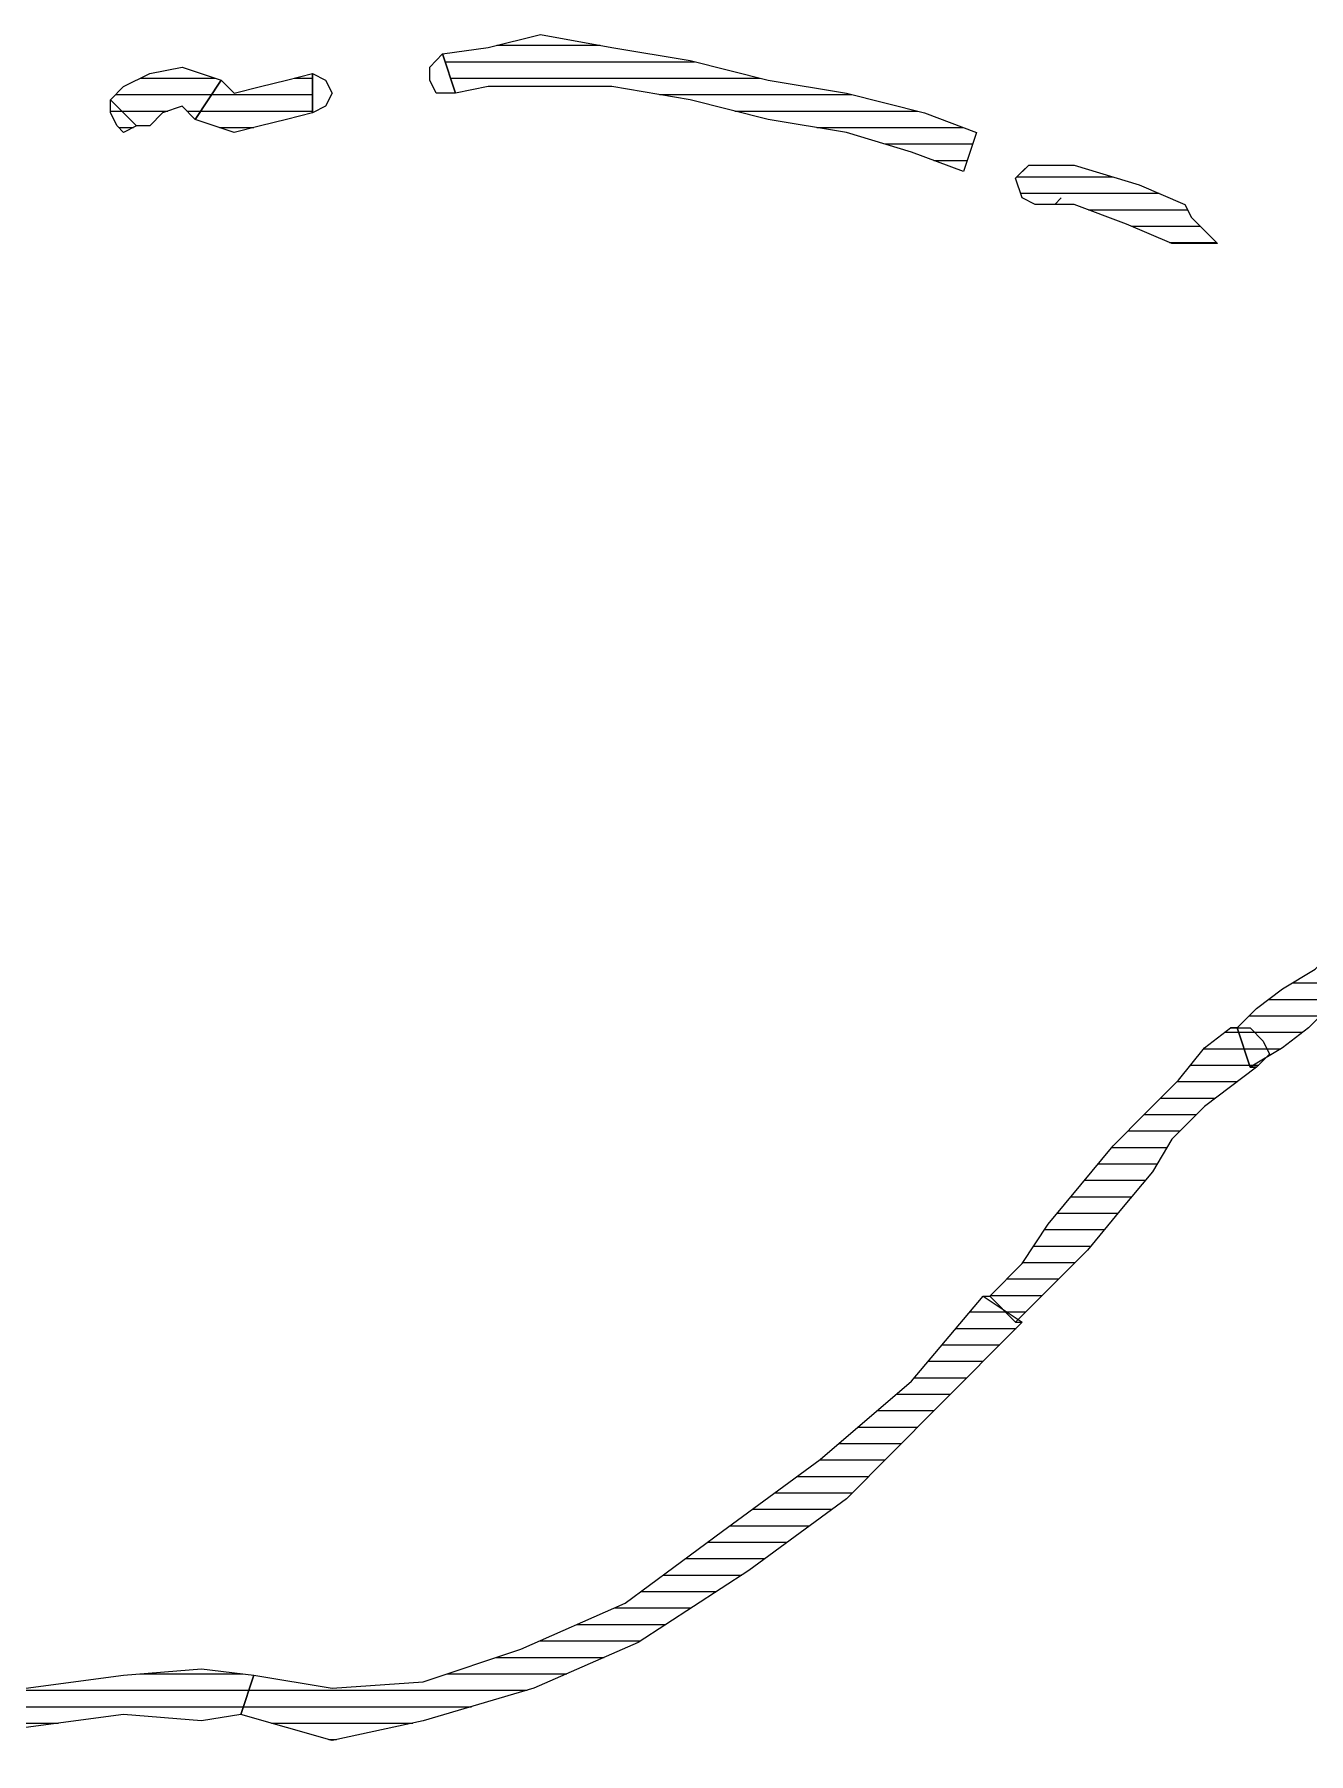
# Model space of a CAD drawing. Extents: x -29316 to 80307, y 54266 to 73016.
# Drawn here: x 21671.39 to 21681.08, y 55416.99 to 55430.05 of the extents above; entities that cross this region are included whole.
import ezdxf

# ---------------------------------------------------------------- set-up
doc = ezdxf.new("R2010")
doc.units = 0
doc.layers.add('İnsan', color=50, linetype='Continuous')
doc.layers.add('Tezgah', color=7, linetype='Continuous', lineweight=9)
pattern_1 = [(360, (-5108.51305, -673.59423), (1e-16, 0.125), [25])]

# ---------------------------------------------------------------- blocks, each defined once
blk = doc.blocks.new('InsanKadın')
at = {"layer": 'İnsan'}
h = blk.add_hatch(dxfattribs=at)
h.set_pattern_fill('DC_LINES', scale=0.1, style=0)
h.set_pattern_definition(pattern_1)
edge = h.paths.add_edge_path(flags=0)
edge.add_line((48.22, 52.867), (48.269, 52.867))
edge.add_line((48.269, 52.867), (48.764, 52.867))
edge.add_line((48.764, 52.867), (49.457, 52.867))
edge.add_line((49.457, 52.867), (50.347, 52.917))
edge.add_line((50.347, 52.917), (51.288, 52.817))
edge.add_line((51.288, 52.817), (52.177, 52.768))
edge.add_line((52.177, 52.768), (52.92, 52.668))
edge.add_line((52.92, 52.668), (53.513, 52.619))
edge.add_line((53.513, 52.619), (53.91, 52.668))
edge.add_line((53.91, 52.668), (53.81, 52.966))
edge.add_line((53.81, 52.966), (53.513, 53.016))
edge.add_line((53.513, 53.016), (52.92, 52.966))
edge.add_line((52.92, 52.966), (52.177, 53.066))
edge.add_line((52.177, 53.066), (51.288, 53.115))
edge.add_line((51.288, 53.115), (50.347, 53.215))
edge.add_line((50.347, 53.215), (49.457, 53.264))
edge.add_line((49.457, 53.264), (48.764, 53.264))
edge.add_line((48.764, 53.264), (48.171, 53.165))
edge.add_line((48.171, 53.165), (48.22, 53.165))
h = blk.add_hatch(dxfattribs=at)
h.set_pattern_fill('DC_LINES', scale=0.1, style=0)
h.set_pattern_definition(pattern_1)
edge = h.paths.add_edge_path(flags=0)
edge.add_line((53.81, 52.966), (53.513, 53.016))
edge.add_line((53.513, 53.016), (52.92, 52.966))
edge.add_line((52.92, 52.966), (52.177, 53.066))
edge.add_line((52.177, 53.066), (51.288, 53.115))
edge.add_line((51.288, 53.115), (50.347, 53.215))
edge.add_line((50.347, 53.215), (49.457, 53.264))
edge.add_line((49.457, 53.264), (48.764, 53.264))
edge.add_line((48.764, 53.264), (48.171, 53.165))
edge.add_line((48.171, 53.165), (48.269, 52.867))
edge.add_line((48.269, 52.867), (48.764, 52.867))
edge.add_line((48.764, 52.867), (49.457, 52.867))
edge.add_line((49.457, 52.867), (50.347, 52.917))
edge.add_line((50.347, 52.917), (51.288, 52.817))
edge.add_line((51.288, 52.817), (52.177, 52.768))
edge.add_line((52.177, 52.768), (52.92, 52.668))
edge.add_line((52.92, 52.668), (53.513, 52.619))
edge.add_line((53.513, 52.619), (53.91, 52.668))
h = blk.add_hatch(dxfattribs=at)
h.set_pattern_fill('DC_LINES', scale=0.1, style=0)
h.set_pattern_definition(pattern_1)
edge = h.paths.add_edge_path(flags=0)
edge.add_line((53.91, 52.668), (54.504, 52.768))
edge.add_line((54.504, 52.768), (55.196, 52.718))
edge.add_line((55.196, 52.718), (55.938, 52.47))
edge.add_line((55.938, 52.47), (56.73, 52.122))
edge.add_line((56.73, 52.122), (57.471, 51.575))
edge.add_line((57.471, 51.575), (58.214, 51.029))
edge.add_line((58.214, 51.029), (58.907, 50.433))
edge.add_line((58.907, 50.433), (59.451, 49.787))
edge.add_line((59.451, 49.787), (59.748, 49.986))
edge.add_line((59.748, 49.986), (59.104, 50.632))
edge.add_line((59.104, 50.632), (58.412, 51.327))
edge.add_line((58.412, 51.327), (57.67, 51.873))
edge.add_line((57.67, 51.873), (56.829, 52.42))
edge.add_line((56.829, 52.42), (56.037, 52.768))
edge.add_line((56.037, 52.768), (55.196, 53.016))
edge.add_line((55.196, 53.016), (54.504, 53.165))
edge.add_line((54.504, 53.165), (53.81, 52.966))
h = blk.add_hatch(dxfattribs=at)
h.set_pattern_fill('DC_LINES', scale=0.1, style=0)
h.set_pattern_definition(pattern_1)
edge = h.paths.add_edge_path(flags=0)
edge.add_line((59.698, 49.986), (59.748, 49.986))
edge.add_line((59.748, 49.986), (59.104, 50.632))
edge.add_line((59.104, 50.632), (58.412, 51.327))
edge.add_line((58.412, 51.327), (57.67, 51.873))
edge.add_line((57.67, 51.873), (56.829, 52.42))
edge.add_line((56.829, 52.42), (56.037, 52.768))
edge.add_line((56.037, 52.768), (55.196, 53.016))
edge.add_line((55.196, 53.016), (54.504, 53.165))
edge.add_line((54.504, 53.165), (53.81, 52.966))
edge.add_line((53.81, 52.966), (53.91, 52.668))
edge.add_line((53.91, 52.668), (54.504, 52.768))
edge.add_line((54.504, 52.768), (55.196, 52.718))
edge.add_line((55.196, 52.718), (55.938, 52.47))
edge.add_line((55.938, 52.47), (56.73, 52.122))
edge.add_line((56.73, 52.122), (57.471, 51.575))
edge.add_line((57.471, 51.575), (58.214, 51.029))
edge.add_line((58.214, 51.029), (58.907, 50.433))
edge.add_line((58.907, 50.433), (59.451, 49.787))
edge.add_line((59.451, 49.787), (59.501, 49.787))
h = blk.add_hatch(dxfattribs=at)
h.set_pattern_fill('DC_LINES', scale=0.1, style=0)
h.set_pattern_definition(pattern_1)
edge = h.paths.add_edge_path(flags=0)
edge.add_line((61.479, 48.049), (61.529, 48.049))
edge.add_line((61.529, 48.049), (61.331, 48.198))
edge.add_line((61.331, 48.198), (61.132, 48.347))
edge.add_line((61.132, 48.347), (60.885, 48.595))
edge.add_line((60.885, 48.595), (60.737, 48.843))
edge.add_line((60.737, 48.843), (60.49, 49.141))
edge.add_line((60.49, 49.141), (60.243, 49.439))
edge.add_line((60.243, 49.439), (59.946, 49.737))
edge.add_line((59.946, 49.737), (59.698, 49.986))
edge.add_line((59.698, 49.986), (59.501, 49.787))
edge.add_line((59.501, 49.787), (59.748, 49.539))
edge.add_line((59.748, 49.539), (59.946, 49.241))
edge.add_line((59.946, 49.241), (60.193, 48.943))
edge.add_line((60.193, 48.943), (60.44, 48.645))
edge.add_line((60.44, 48.645), (60.687, 48.396))
edge.add_line((60.687, 48.396), (60.935, 48.148))
edge.add_line((60.935, 48.148), (61.132, 47.9))
edge.add_line((61.132, 47.9), (61.331, 47.75))
edge.add_line((61.331, 47.75), (61.381, 47.75))
h = blk.add_hatch(dxfattribs=at)
h.set_pattern_fill('DC_LINES', scale=0.1, style=0)
h.set_pattern_definition(pattern_1)
edge = h.paths.add_edge_path(flags=0)
edge.add_line((61.479, 48.049), (61.529, 48.049))
edge.add_line((61.529, 48.049), (61.331, 48.198))
edge.add_line((61.331, 48.198), (61.132, 48.347))
edge.add_line((61.132, 48.347), (60.885, 48.595))
edge.add_line((60.885, 48.595), (60.737, 48.843))
edge.add_line((60.737, 48.843), (60.49, 49.141))
edge.add_line((60.49, 49.141), (60.243, 49.439))
edge.add_line((60.243, 49.439), (59.946, 49.737))
edge.add_line((59.946, 49.737), (59.698, 49.986))
edge.add_line((59.698, 49.986), (59.501, 49.787))
edge.add_line((59.501, 49.787), (59.748, 49.539))
edge.add_line((59.748, 49.539), (59.946, 49.241))
edge.add_line((59.946, 49.241), (60.193, 48.943))
edge.add_line((60.193, 48.943), (60.44, 48.645))
edge.add_line((60.44, 48.645), (60.687, 48.396))
edge.add_line((60.687, 48.396), (60.935, 48.148))
edge.add_line((60.935, 48.148), (61.132, 47.9))
edge.add_line((61.132, 47.9), (61.331, 47.75))
edge.add_line((61.331, 47.75), (61.381, 47.75))
edge.add_line((61.381, 47.75), (61.331, 47.75))
edge.add_line((61.331, 47.75), (61.479, 47.75))
edge.add_line((61.479, 47.75), (61.578, 47.85))
edge.add_line((61.578, 47.85), (61.628, 47.949))
edge.add_line((61.628, 47.949), (61.529, 48.049))
h = blk.add_hatch(dxfattribs=at)
h.set_pattern_fill('DC_LINES', scale=0.1, style=0)
h.set_pattern_definition(pattern_1)
edge = h.paths.add_edge_path(flags=0)
edge.add_line((63.062, 46.26), (62.914, 46.558))
edge.add_line((62.914, 46.558), (62.765, 46.807))
edge.add_line((62.765, 46.807), (62.617, 47.055))
edge.add_line((62.617, 47.055), (62.37, 47.303))
edge.add_line((62.37, 47.303), (62.172, 47.502))
edge.add_line((62.172, 47.502), (61.924, 47.75))
edge.add_line((61.924, 47.75), (61.726, 47.9))
edge.add_line((61.726, 47.9), (61.479, 48.049))
edge.add_line((61.479, 48.049), (61.381, 47.75))
edge.add_line((61.381, 47.75), (61.529, 47.602))
edge.add_line((61.529, 47.602), (61.726, 47.452))
edge.add_line((61.726, 47.452), (61.974, 47.303))
edge.add_line((61.974, 47.303), (62.172, 47.105))
edge.add_line((62.172, 47.105), (62.32, 46.856))
edge.add_line((62.32, 46.856), (62.468, 46.608))
edge.add_line((62.468, 46.608), (62.617, 46.36))
edge.add_line((62.617, 46.36), (62.765, 46.161))
h = blk.add_hatch(dxfattribs=at)
h.set_pattern_fill('DC_LINES', scale=0.1, style=0)
h.set_pattern_definition(pattern_1)
edge = h.paths.add_edge_path(flags=0)
edge.add_line((63.062, 46.26), (62.914, 46.558))
edge.add_line((62.914, 46.558), (62.765, 46.807))
edge.add_line((62.765, 46.807), (62.617, 47.055))
edge.add_line((62.617, 47.055), (62.37, 47.303))
edge.add_line((62.37, 47.303), (62.172, 47.502))
edge.add_line((62.172, 47.502), (61.924, 47.75))
edge.add_line((61.924, 47.75), (61.726, 47.9))
edge.add_line((61.726, 47.9), (61.479, 48.049))
edge.add_line((61.479, 48.049), (61.381, 47.75))
edge.add_line((61.381, 47.75), (61.529, 47.602))
edge.add_line((61.529, 47.602), (61.726, 47.452))
edge.add_line((61.726, 47.452), (61.974, 47.303))
edge.add_line((61.974, 47.303), (62.172, 47.105))
edge.add_line((62.172, 47.105), (62.32, 46.856))
edge.add_line((62.32, 46.856), (62.468, 46.608))
edge.add_line((62.468, 46.608), (62.617, 46.36))
edge.add_line((62.617, 46.36), (62.765, 46.161))
h = blk.add_hatch(dxfattribs=at)
h.set_pattern_fill('DC_LINES', scale=0.1, style=0)
h.set_pattern_definition(pattern_1)
edge = h.paths.add_edge_path(flags=0)
edge.add_line((59.748, 41.243), (59.798, 41.193))
edge.add_line((59.798, 41.193), (60.143, 41.193))
edge.add_line((60.143, 41.193), (60.638, 41.343))
edge.add_line((60.638, 41.343), (60.984, 41.492))
edge.add_line((60.984, 41.492), (61.034, 41.591))
edge.add_line((61.034, 41.591), (61.232, 41.79))
edge.add_line((61.232, 41.79), (60.885, 41.79))
edge.add_line((60.885, 41.79), (60.54, 41.641))
edge.add_line((60.54, 41.641), (60.143, 41.492))
edge.add_line((60.143, 41.492), (59.995, 41.492))
edge.add_line((59.995, 41.492), (60.045, 41.442))
edge.add_line((60.045, 41.442), (59.995, 41.492))
edge.add_line((59.995, 41.492), (59.846, 41.492))
edge.add_line((59.846, 41.492), (59.748, 41.442))
edge.add_line((59.748, 41.442), (59.698, 41.293))
edge.add_line((59.698, 41.293), (59.798, 41.193))
h = blk.add_hatch(dxfattribs=at)
h.set_pattern_fill('DC_LINES', scale=0.1, style=0)
h.set_pattern_definition(pattern_1)
edge = h.paths.add_edge_path(flags=0)
edge.add_line((55.344, 40.349), (55.691, 40.299))
edge.add_line((55.691, 40.299), (56.087, 40.2))
edge.add_line((56.087, 40.2), (56.631, 40.299))
edge.add_line((56.631, 40.299), (57.224, 40.399))
edge.add_line((57.224, 40.399), (57.818, 40.548))
edge.add_line((57.818, 40.548), (58.412, 40.647))
edge.add_line((58.412, 40.647), (59.006, 40.796))
edge.add_line((59.006, 40.796), (59.401, 40.945))
edge.add_line((59.401, 40.945), (59.302, 41.243))
edge.add_line((59.302, 41.243), (58.907, 41.094))
edge.add_line((58.907, 41.094), (58.412, 40.945))
edge.add_line((58.412, 40.945), (57.818, 40.846))
edge.add_line((57.818, 40.846), (57.224, 40.697))
edge.add_line((57.224, 40.697), (56.631, 40.597))
edge.add_line((56.631, 40.597), (56.087, 40.597))
edge.add_line((56.087, 40.597), (55.691, 40.597))
edge.add_line((55.691, 40.597), (55.443, 40.647))
h = blk.add_hatch(dxfattribs=at)
h.set_pattern_fill('DC_LINES', scale=0.1, style=0)
h.set_pattern_definition(pattern_1)
edge = h.paths.add_edge_path(flags=0)
edge.add_line((53.019, 40.895), (52.92, 40.945))
edge.add_line((52.92, 40.945), (52.871, 40.895))
edge.add_line((52.871, 40.895), (52.821, 40.796))
edge.add_line((52.821, 40.796), (52.821, 40.697))
h = blk.add_hatch(dxfattribs=at)
h.set_pattern_fill('DC_LINES', scale=0.1, style=0)
h.set_pattern_definition(pattern_1)
edge = h.paths.add_edge_path(flags=0)
edge.add_line((52.821, 40.697), (52.92, 40.597))
edge.add_line((52.92, 40.597), (53.118, 40.498))
edge.add_line((53.118, 40.498), (53.365, 40.448))
edge.add_line((53.365, 40.448), (53.662, 40.548))
edge.add_line((53.662, 40.548), (53.464, 40.846))
edge.add_line((53.464, 40.846), (53.365, 40.746))
edge.add_line((53.365, 40.746), (53.216, 40.796))
edge.add_line((53.216, 40.796), (53.118, 40.895))
edge.add_line((53.118, 40.895), (53.019, 40.895))
h = blk.add_hatch(dxfattribs=at)
h.set_pattern_fill('DC_LINES', scale=0.1, style=0)
h.set_pattern_definition(pattern_1)
edge = h.paths.add_edge_path(flags=0)
edge.add_line((53.662, 40.548), (53.761, 40.647))
edge.add_line((53.761, 40.647), (53.959, 40.597))
edge.add_line((53.959, 40.597), (54.157, 40.548))
edge.add_line((54.157, 40.548), (54.355, 40.498))
edge.add_line((54.355, 40.498), (54.355, 40.796))
edge.add_line((54.355, 40.796), (54.157, 40.846))
edge.add_line((54.157, 40.846), (53.959, 40.895))
edge.add_line((53.959, 40.895), (53.761, 40.945))
edge.add_line((53.761, 40.945), (53.464, 40.846))
at = {"layer": 'İnsan', "color": 7, "flags": 128}
for points in [[(48.22, 52.867), (48.269, 52.867), (48.764, 52.867), (49.457, 52.867), (50.347, 52.917), (51.288, 52.817), (52.177, 52.768), (52.92, 52.668), (53.513, 52.619), (53.91, 52.668), (53.81, 52.966), (53.513, 53.016), (52.92, 52.966), (52.177, 53.066), (51.288, 53.115), (50.347, 53.215), (49.457, 53.264), (48.764, 53.264), (48.171, 53.165), (48.22, 53.165), (48.22, 52.867)], [(53.81, 52.966), (53.81, 52.966), (53.513, 53.016), (52.92, 52.966), (52.177, 53.066), (51.288, 53.115), (50.347, 53.215), (49.457, 53.264), (48.764, 53.264), (48.171, 53.165), (48.269, 52.867), (48.764, 52.867), (49.457, 52.867), (50.347, 52.917), (51.288, 52.817), (52.177, 52.768), (52.92, 52.668), (53.513, 52.619), (53.91, 52.668), (53.91, 52.668), (53.81, 52.966)], [(59.698, 49.986), (59.748, 49.986), (59.104, 50.632), (58.412, 51.327), (57.67, 51.873), (56.829, 52.42), (56.037, 52.768), (55.196, 53.016), (54.504, 53.165), (53.81, 52.966), (53.91, 52.668), (54.504, 52.768), (55.196, 52.718), (55.938, 52.47), (56.73, 52.122), (57.471, 51.575), (58.214, 51.029), (58.907, 50.433), (59.451, 49.787), (59.501, 49.787), (59.698, 49.986)], [(53.91, 52.668), (53.91, 52.668), (54.504, 52.768), (55.196, 52.718), (55.938, 52.47), (56.73, 52.122), (57.471, 51.575), (58.214, 51.029), (58.907, 50.433), (59.451, 49.787), (59.748, 49.986), (59.104, 50.632), (58.412, 51.327), (57.67, 51.873), (56.829, 52.42), (56.037, 52.768), (55.196, 53.016), (54.504, 53.165), (53.81, 52.966), (53.81, 52.966), (53.91, 52.668)], [(61.479, 48.049), (61.529, 48.049), (61.331, 48.198), (61.132, 48.347), (60.885, 48.595), (60.737, 48.843), (60.49, 49.141), (60.243, 49.439), (59.946, 49.737), (59.698, 49.986), (59.501, 49.787), (59.748, 49.539), (59.946, 49.241), (60.193, 48.943), (60.44, 48.645), (60.687, 48.396), (60.935, 48.148), (61.132, 47.9), (61.331, 47.75), (61.381, 47.75), (61.479, 48.049)], [(61.479, 48.049), (61.529, 48.049), (61.331, 48.198), (61.132, 48.347), (60.885, 48.595), (60.737, 48.843), (60.49, 49.141), (60.243, 49.439), (59.946, 49.737), (59.698, 49.986), (59.501, 49.787), (59.748, 49.539), (59.946, 49.241), (60.193, 48.943), (60.44, 48.645), (60.687, 48.396), (60.935, 48.148), (61.132, 47.9), (61.331, 47.75), (61.381, 47.75), (61.331, 47.75), (61.479, 47.75), (61.578, 47.85), (61.628, 47.949), (61.529, 48.049), (61.479, 48.049)], [(63.062, 46.26), (63.062, 46.26), (62.914, 46.558), (62.765, 46.807), (62.617, 47.055), (62.37, 47.303), (62.172, 47.502), (61.924, 47.75), (61.726, 47.9), (61.479, 48.049), (61.381, 47.75), (61.529, 47.602), (61.726, 47.452), (61.974, 47.303), (62.172, 47.105), (62.32, 46.856), (62.468, 46.608), (62.617, 46.36), (62.765, 46.161), (62.765, 46.161), (63.062, 46.26)], [(63.062, 46.26), (63.062, 46.26), (62.914, 46.558), (62.765, 46.807), (62.617, 47.055), (62.37, 47.303), (62.172, 47.502), (61.924, 47.75), (61.726, 47.9), (61.479, 48.049), (61.381, 47.75), (61.529, 47.602), (61.726, 47.452), (61.974, 47.303), (62.172, 47.105), (62.32, 46.856), (62.468, 46.608), (62.617, 46.36), (62.765, 46.161), (62.765, 46.161), (63.062, 46.26)], [(59.748, 41.243), (59.798, 41.193), (60.143, 41.193), (60.638, 41.343), (60.984, 41.492), (61.034, 41.591), (61.232, 41.79), (60.885, 41.79), (60.54, 41.641), (60.143, 41.492), (59.995, 41.492), (60.045, 41.442), (59.995, 41.492), (59.846, 41.492), (59.748, 41.442), (59.698, 41.293), (59.798, 41.193), (59.748, 41.243)], [(55.344, 40.349), (55.691, 40.299), (56.087, 40.2), (56.631, 40.299), (57.224, 40.399), (57.818, 40.548), (58.412, 40.647), (59.006, 40.796), (59.401, 40.945), (59.302, 41.243), (58.907, 41.094), (58.412, 40.945), (57.818, 40.846), (57.224, 40.697), (56.631, 40.597), (56.087, 40.597), (55.691, 40.597), (55.443, 40.647), (55.344, 40.349)], [(53.019, 40.895), (52.92, 40.945), (52.871, 40.895), (52.821, 40.796), (52.821, 40.697), (53.019, 40.895)], [(52.821, 40.697), (52.92, 40.597), (53.118, 40.498), (53.365, 40.448), (53.662, 40.548), (53.464, 40.846), (53.365, 40.746), (53.216, 40.796), (53.118, 40.895), (53.019, 40.895), (52.821, 40.697)], [(53.662, 40.548), (53.662, 40.548), (53.761, 40.647), (53.959, 40.597), (54.157, 40.548), (54.355, 40.498), (54.355, 40.796), (54.157, 40.846), (53.959, 40.895), (53.761, 40.945), (53.464, 40.846), (53.464, 40.846), (53.662, 40.548)], [(54.355, 40.498), (54.454, 40.548), (54.504, 40.647), (54.454, 40.746), (54.355, 40.796), (54.355, 40.498)], [(55.443, 40.647), (55.295, 40.647), (55.246, 40.548), (55.246, 40.448), (55.344, 40.349), (55.443, 40.647)]]:
    blk.add_lwpolyline(points, close=True, dxfattribs=at)

msp = doc.modelspace()

# ---------------------------------------------------------------- block references
at = {"layer": 'Tezgah', "xscale": -1, "rotation": 180}
msp.add_blockref('InsanKadın', (21619.151, 55470.252), dxfattribs=at)

doc.saveas('drawing.dxf')
